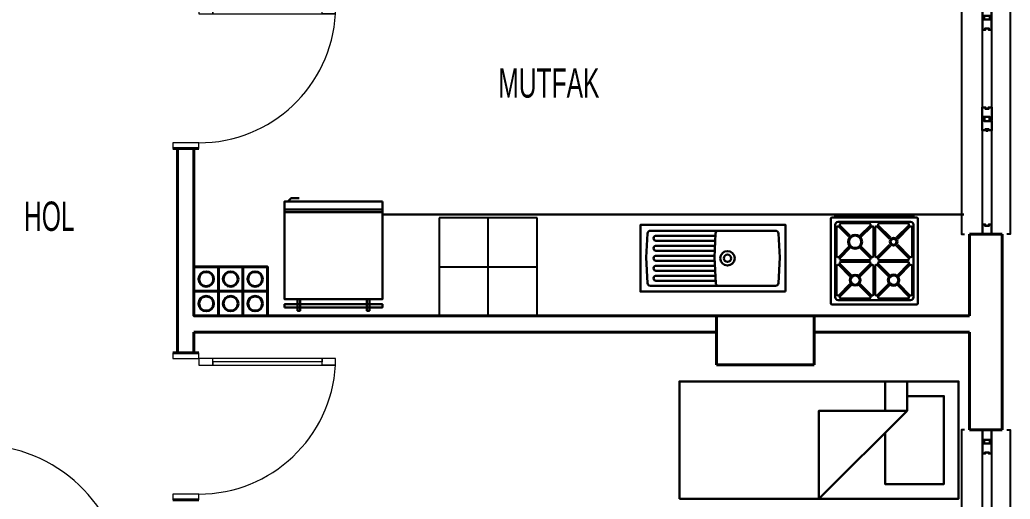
# Model space of a CAD drawing. Header units: millimetres. Extents: x 47 to 2260, y 29 to 1824.
# Drawn here: x 1610 to 2217, y 981 to 1275 of the extents above; entities that cross this region are included whole.
import ezdxf

# ---------------------------------------------------------------- set-up
doc = ezdxf.new("R2010")
doc.units = ezdxf.units.MM
doc.layers.add('14_ISLAK_MEKAN_TEFRİŞ', color=134, linetype='Continuous')
for name, color, linetype, lineweight in [('duvar_40', 45, 'Continuous', 40), ('PENC_25', 74, 'Continuous', 25), ('TEF', 145, 'Continuous', 30), ('yazı', 253, 'Continuous', 20)]:
    doc.layers.add(name, color=color, linetype=linetype, lineweight=lineweight)
doc.styles.add('ARIAL', font='Arial')

# ---------------------------------------------------------------- blocks, each defined once
blk = doc.blocks.new('2')
at = {"layer": 'duvar_40', "linetype": 'ByBlock'}
for p, q in [((1703.729924, 1286.283678), (1719.729924, 1286.283678)), ((1716.729752, 1286.283682), (1706.729752, 1286.283682)), ((1703.729924, 1196.283678), (1719.729924, 1196.283678)), ((1706.774336, 1196.283682), (1716.774336, 1196.283682)), ((1706.775092, 1196.27216), (1706.775092, 1196.283678)), ((1706.775092, 1196.283678), (1706.775092, 1196.27216))]:
    blk.add_line(p, q, dxfattribs=at)
at = {"layer": 'PENC_25', "lineweight": 20}
for p, q in [((1719.729924, 1286.283678), (1703.729873, 1286.283678)), ((1703.729924, 1286.283678), (1703.729924, 1282.811099)), ((1703.729924, 1282.811099), (1719.729924, 1282.811099)), ((1719.729924, 1282.811099), (1719.729924, 1286.283678)), ((1803.45333, 1278.811099), (1803.45333, 1282.811099)), ((1703.729873, 1196.283678), (1719.729924, 1196.283678)), ((1719.729924, 1199.756256), (1703.729924, 1199.756256)), ((1703.729924, 1199.756256), (1703.729924, 1196.283678)), ((1719.729924, 1196.283678), (1719.729924, 1199.756256))]:
    blk.add_line(p, q, dxfattribs=at)
at = {"layer": 'PENC_25', "lineweight": 20, "flags": 128}
blk.add_lwpolyline([(1803.45333, 1282.811099), (1719.729924, 1282.811099), (1719.729924, 1278.811099), (1803.45333, 1278.811099), (1795.380894, 1278.811099), (1795.380894, 1282.811099), (1795.380894, 1280.811099), (1728.291827, 1280.811099), (1728.291827, 1278.811099), (1728.291827, 1282.811099)], dxfattribs=at)
at = {"layer": 'PENC_25', "lineweight": 20}
blk.add_arc((1719.747315, 1283.599095), 83.84284, 269.988116, 356.726241, dxfattribs=at)
blk = doc.blocks.new('5')
at = {"layer": 'duvar_40', "linetype": 'ByBlock'}
for p, q in [((1703.729924, 1070.825271), (1719.729924, 1070.825271)), ((1716.729752, 1070.825276), (1706.729752, 1070.825276)), ((1703.729924, 980.825271), (1719.729924, 980.825271)), ((1706.774336, 980.825276), (1716.774336, 980.825276)), ((1706.775092, 980.813753), (1706.775092, 980.825271)), ((1706.775092, 980.825271), (1706.775092, 980.813753))]:
    blk.add_line(p, q, dxfattribs=at)
at = {"layer": 'PENC_25', "lineweight": 20}
for p, q in [((1719.729924, 1070.825271), (1703.729873, 1070.825271)), ((1703.729924, 1070.825271), (1703.729924, 1067.352693)), ((1719.729924, 1067.352693), (1719.729924, 1070.825271)), ((1703.729924, 1067.352693), (1719.729924, 1067.352693)), ((1803.45333, 1063.352693), (1803.45333, 1067.352693)), ((1719.729924, 984.29785), (1703.729924, 984.29785)), ((1703.729924, 984.29785), (1703.729924, 980.825271)), ((1719.729924, 980.825271), (1719.729924, 984.29785)), ((1703.729873, 980.825271), (1719.729924, 980.825271))]:
    blk.add_line(p, q, dxfattribs=at)
at = {"layer": 'PENC_25', "lineweight": 20, "flags": 128}
blk.add_lwpolyline([(1803.45333, 1067.352693), (1719.729924, 1067.352693), (1719.729924, 1063.352693), (1803.45333, 1063.352693), (1795.380894, 1063.352693), (1795.380894, 1067.352693), (1795.380894, 1065.352693), (1728.291827, 1065.352693), (1728.291827, 1063.352693), (1728.291827, 1067.352693)], dxfattribs=at)
at = {"layer": 'PENC_25', "lineweight": 20}
blk.add_arc((1719.747315, 1068.140688), 83.84284, 269.988116, 356.726241, dxfattribs=at)
blk = doc.blocks.new('6')
at = {"layer": 'duvar_40', "linetype": 'ByBlock'}
for p, q in [((1586.745862, 1018.225115), (1586.745862, 1020.378982)), ((1563.729858, 918.225115), (1589.729876, 918.225115)), ((1563.729858, 918.225115), (1589.729876, 918.225115)), ((1586.729924, 918.225115), (1586.729924, 913.644226))]:
    blk.add_line(p, q, dxfattribs=at)
at = {"layer": 'PENC_25', "lineweight": 20}
for p, q in [((1589.74588, 1018.225115), (1563.729858, 1018.225115)), ((1563.745862, 1014.366695), (1563.745862, 1018.225115)), ((1589.74588, 1014.366695), (1563.745862, 1014.366695)), ((1589.74588, 1018.225115), (1589.74588, 1014.366695)), ((1563.729858, 922.083536), (1589.729876, 922.083536)), ((1563.729858, 918.225115), (1563.729858, 922.083536)), ((1563.729858, 922.083536), (1589.729876, 922.083536)), ((1563.729858, 918.225115), (1563.729858, 922.083536)), ((1589.729876, 918.225115), (1563.729858, 918.225115)), ((1589.729876, 918.225115), (1563.729858, 918.225115)), ((1589.729876, 922.083536), (1589.729876, 918.225115)), ((1589.729876, 922.083536), (1589.729876, 918.225115))]:
    blk.add_line(p, q, dxfattribs=at)
at = {"layer": 'PENC_25', "lineweight": 20, "flags": 128}
for points in [[(1674.644199, 922.083536), (1589.729876, 922.083536), (1589.729876, 926.52798), (1674.644199, 926.52798), (1665.674825, 926.52798), (1665.674825, 922.083536), (1665.674825, 924.305758), (1596.200817, 924.305758), (1596.200817, 926.52798), (1596.200817, 922.083536)], [(1674.644199, 922.083536), (1674.644199, 926.52798)]]:
    blk.add_lwpolyline(points, dxfattribs=at)
at = {"layer": 'PENC_25', "lineweight": 20}
blk.add_arc((1584.156239, 924.014602), 90.522859, 1.591029, 86.480123, dxfattribs=at)
at = {"layer": 'TEF'}
blk.add_line((1586.745862, 1020.378982), (1586.993088, 1019.945845), dxfattribs=at)
blk = doc.blocks.new('46')
at = {"layer": 'duvar_40', "linetype": 'ByBlock', "flags": 128}
for points in [[(2191.826424, 1023.644226), (2211.826424, 1023.644226)], [(2191.826424, 883.644226), (2211.826424, 883.644226)]]:
    blk.add_lwpolyline(points, dxfattribs=at)
at = {"layer": 'PENC_25'}
for p, q in [((2199.61794, 1009.105227), (2199.61794, 889.619449)), ((2205.617943, 889.619449), (2205.617943, 1009.105227))]:
    blk.add_line(p, q, dxfattribs=at)
at = {"layer": 'PENC_25', "flags": 128}
for points in [[(2188.826424, 1023.644226), (2186.909458, 1023.644226), (2186.909458, 883.644226), (2188.826424, 883.644226)], [(2214.826424, 1023.644226), (2216.826424, 1023.644226), (2216.826424, 883.644226), (2214.826424, 883.644226)]]:
    blk.add_lwpolyline(points, dxfattribs=at)
for points in [[(2205.617943, 1023.644226), (2199.61794, 1023.644226)], [(2199.61794, 1023.644226), (2199.61794, 1015.619443), (2201.117941, 1015.619443), (2201.117941, 1017.619444), (2205.617943, 1017.619444), (2205.617943, 1023.644226), (2202.617941, 1023.644226)], [(2199.81794, 1023.219446), (2199.81794, 1015.819443), (2200.917941, 1015.819443), (2200.917941, 1017.819444), (2205.417943, 1017.819444), (2205.417943, 1023.219446), (2203.817941, 1023.219446), (2201.417941, 1023.219446)], [(2205.617943, 1009.105227), (2205.617943, 1017.319444), (2204.117941, 1017.319444), (2204.117941, 1015.319443), (2199.61794, 1015.319443), (2199.61794, 1009.105227), (2201.617941, 1009.105227), (2201.617941, 1009.805227), (2203.617941, 1009.805227), (2203.617941, 1009.105227)], [(2205.417943, 1009.305227), (2205.417943, 1017.119444), (2204.317941, 1017.119444), (2204.317941, 1015.119443), (2199.81794, 1015.119443), (2199.81794, 1009.305227), (2201.417941, 1009.305227), (2201.417941, 1010.005227), (2203.817941, 1010.005227), (2203.817941, 1009.305227)], [(2205.617943, 961.581584), (2205.617943, 953.581581), (2204.117941, 953.581581), (2204.117941, 955.581582), (2199.61794, 955.581582), (2199.61794, 961.581584), (2201.617941, 961.581584), (2201.617941, 960.881584), (2203.617941, 960.881584), (2203.617941, 961.581584)], [(2205.417943, 961.381584), (2205.417943, 953.781581), (2204.317941, 953.781581), (2204.317941, 955.781582), (2199.81794, 955.781582), (2199.81794, 961.381584), (2201.417941, 961.381584), (2201.417941, 960.681584), (2203.817941, 960.681584), (2203.817941, 961.381584)], [(2199.61794, 947.281578), (2199.61794, 955.281582), (2201.117941, 955.281582), (2201.117941, 953.281581), (2205.617943, 953.281581), (2205.617943, 947.281578), (2203.617941, 947.281578), (2203.617941, 947.981578), (2201.617941, 947.981578), (2201.617941, 947.281578)], [(2199.81794, 947.481578), (2199.81794, 955.081582), (2200.917941, 955.081582), (2200.917941, 953.081581), (2205.417943, 953.081581), (2205.417943, 947.481578), (2203.817941, 947.481578), (2203.817941, 948.181578), (2201.417941, 948.181578), (2201.417941, 947.481578)], [(2203.117941, 947.081578), (2203.117941, 947.981578), (2202.117941, 947.981578), (2202.117941, 947.081578)], [(2199.61794, 889.619449), (2199.61794, 883.644226), (2205.617943, 883.644226), (2205.617943, 889.619449), (2203.617941, 889.619449), (2203.617941, 888.919449), (2201.617941, 888.919449), (2201.617941, 889.619449)], [(2199.81794, 889.419449), (2199.81794, 883.819446), (2205.417943, 883.819446), (2205.417943, 889.419449), (2203.817941, 889.419449), (2203.817941, 888.719449), (2201.417941, 888.719449), (2201.417941, 889.419449)], [(2205.617943, 883.644226), (2199.61794, 883.644226), (2199.61794, 883.644226)]]:
    blk.add_lwpolyline(points, close=True, dxfattribs=at)
blk = doc.blocks.new('47')
at = {"layer": 'duvar_40', "linetype": 'ByBlock', "flags": 128}
for points in [[(2191.826424, 1283.644226), (2211.826424, 1283.644226)], [(2191.826424, 1143.644226), (2211.826424, 1143.644226)]]:
    blk.add_lwpolyline(points, dxfattribs=at)
at = {"layer": 'PENC_25'}
for p, q in [((2199.61794, 1269.105227), (2199.61794, 1149.619449)), ((2205.617943, 1149.619449), (2205.617943, 1269.105227))]:
    blk.add_line(p, q, dxfattribs=at)
at = {"layer": 'PENC_25', "flags": 128}
for points in [[(2188.826424, 1283.644226), (2186.909458, 1283.644226), (2186.909458, 1143.644226), (2188.826424, 1143.644226)], [(2214.826424, 1283.644226), (2216.826424, 1283.644226), (2216.826424, 1143.644226), (2214.826424, 1143.644226)]]:
    blk.add_lwpolyline(points, dxfattribs=at)
for points in [[(2205.617943, 1283.644226), (2199.61794, 1283.644226)], [(2199.61794, 1283.644226), (2199.61794, 1275.619443), (2201.117941, 1275.619443), (2201.117941, 1277.619444), (2205.617943, 1277.619444), (2205.617943, 1283.644226), (2202.617941, 1283.644226)], [(2199.81794, 1283.219446), (2199.81794, 1275.819443), (2200.917941, 1275.819443), (2200.917941, 1277.819444), (2205.417943, 1277.819444), (2205.417943, 1283.219446), (2203.817941, 1283.219446), (2201.417941, 1283.219446)], [(2205.617943, 1269.105227), (2205.617943, 1277.319444), (2204.117941, 1277.319444), (2204.117941, 1275.319443), (2199.61794, 1275.319443), (2199.61794, 1269.105227), (2201.617941, 1269.105227), (2201.617941, 1269.805227), (2203.617941, 1269.805227), (2203.617941, 1269.105227)], [(2205.417943, 1269.305227), (2205.417943, 1277.119444), (2204.317941, 1277.119444), (2204.317941, 1275.119443), (2199.81794, 1275.119443), (2199.81794, 1269.305227), (2201.417941, 1269.305227), (2201.417941, 1270.005227), (2203.817941, 1270.005227), (2203.817941, 1269.305227)], [(2205.617943, 1221.581584), (2205.617943, 1213.581581), (2204.117941, 1213.581581), (2204.117941, 1215.581582), (2199.61794, 1215.581582), (2199.61794, 1221.581584), (2201.617941, 1221.581584), (2201.617941, 1220.881584), (2203.617941, 1220.881584), (2203.617941, 1221.581584)], [(2205.417943, 1221.381584), (2205.417943, 1213.781581), (2204.317941, 1213.781581), (2204.317941, 1215.781582), (2199.81794, 1215.781582), (2199.81794, 1221.381584), (2201.417941, 1221.381584), (2201.417941, 1220.681584), (2203.817941, 1220.681584), (2203.817941, 1221.381584)], [(2199.61794, 1207.281578), (2199.61794, 1215.281582), (2201.117941, 1215.281582), (2201.117941, 1213.281581), (2205.617943, 1213.281581), (2205.617943, 1207.281578), (2203.617941, 1207.281578), (2203.617941, 1207.981578), (2201.617941, 1207.981578), (2201.617941, 1207.281578)], [(2199.81794, 1207.481578), (2199.81794, 1215.081582), (2200.917941, 1215.081582), (2200.917941, 1213.081581), (2205.417943, 1213.081581), (2205.417943, 1207.481578), (2203.817941, 1207.481578), (2203.817941, 1208.181578), (2201.417941, 1208.181578), (2201.417941, 1207.481578)], [(2203.117941, 1207.081578), (2203.117941, 1207.981578), (2202.117941, 1207.981578), (2202.117941, 1207.081578)], [(2199.61794, 1149.619449), (2199.61794, 1143.644226), (2205.617943, 1143.644226), (2205.617943, 1149.619449), (2203.617941, 1149.619449), (2203.617941, 1148.919449), (2201.617941, 1148.919449), (2201.617941, 1149.619449)], [(2199.81794, 1149.419449), (2199.81794, 1143.819446), (2205.417943, 1143.819446), (2205.417943, 1149.419449), (2203.817941, 1149.419449), (2203.817941, 1148.719449), (2201.417941, 1148.719449), (2201.417941, 1149.419449)], [(2205.617943, 1143.644226), (2199.61794, 1143.644226), (2199.61794, 1143.644226)]]:
    blk.add_lwpolyline(points, close=True, dxfattribs=at)
blk = doc.blocks.new('bb6')
at = {"layer": '14_ISLAK_MEKAN_TEFRİŞ'}
for p, q in [((623.475006, -291.899922), (563.475006, -291.899922)), ((563.475006, -291.899922), (563.475006, -351.899922)), ((623.475006, -351.899922), (623.475006, -291.899922)), ((563.475006, -351.899922), (623.475006, -351.899922))]:
    blk.add_line(p, q, dxfattribs=at)
at = {"layer": '14_ISLAK_MEKAN_TEFRİŞ', "flags": 128}
for points in [[(593.475006, -351.899922), (593.475006, -291.899922)], [(563.475006, -321.899922), (623.475006, -321.899922)]]:
    blk.add_lwpolyline(points, dxfattribs=at)
blk = doc.blocks.new('jhngbklnkgb_fbgnlş')
at = {"layer": 'TEF', "linetype": 'Continuous'}
for p, q in [((-4958.113378, -13973.079768), (-4958.613378, -13973.579768)), ((-4957.028178, -13973.079768), (-4958.113378, -13973.079768)), ((-4957.028178, -13970.579768), (-4956.528178, -13970.079768)), ((-4957.028178, -13970.579768), (-4957.028178, -14029.579768)), ((-4897.528178, -13970.079768), (-4956.528178, -13970.079768)), ((-4902.028178, -13973.079768), (-4952.028178, -13973.079768)), ((-4897.028178, -13970.579768), (-4897.528178, -13970.079768)), ((-4897.028178, -13970.579768), (-4897.028178, -14029.579768)), ((-4959.028178, -13978.391768), (-4959.028178, -13983.391768)), ((-4957.028178, -13978.391768), (-4959.028178, -13978.391768)), ((-4958.613378, -13973.579768), (-4958.613378, -13978.391768)), ((-4958.028178, -13978.391768), (-4958.028178, -13983.391768)), ((-4957.528178, -13978.391768), (-4957.528178, -13983.391768)), ((-4954.028178, -13975.079768), (-4954.028178, -14025.079768)), ((-4953.028178, -13977.201068), (-4953.028178, -13996.458468)), ((-4951.321078, -13976.493968), (-4943.106578, -13984.708468)), ((-4950.613978, -13975.786868), (-4942.399478, -13984.001368)), ((-4930.649478, -13974.079768), (-4949.906878, -13974.079768)), ((-4929.942378, -13975.786868), (-4938.156878, -13984.001368)), ((-4929.235278, -13976.493968), (-4937.449778, -13984.708468)), ((-4927.528178, -13977.201068), (-4927.528178, -13996.458468)), ((-4926.528178, -13977.201068), (-4926.528178, -13996.458468)), ((-4917.313678, -13984.001368), (-4924.821078, -13976.493968)), ((-4916.606578, -13983.294268), (-4924.113978, -13975.786868)), ((-4904.149478, -13974.079768), (-4923.406878, -13974.079768)), ((-4903.442378, -13975.786868), (-4910.949778, -13983.294268)), ((-4902.735278, -13976.493968), (-4910.242678, -13984.001368)), ((-4901.028178, -13977.201068), (-4901.028178, -13996.458468)), ((-4900.028178, -13975.079768), (-4900.028178, -14025.079768)), ((-4957.028178, -13983.391768), (-4959.028178, -13983.391768)), ((-4959.028178, -13986.391768), (-4959.028178, -13991.391768)), ((-4957.028178, -13986.391768), (-4959.028178, -13986.391768)), ((-4958.613378, -13983.391768), (-4958.613378, -13986.391768)), ((-4958.028178, -13986.391768), (-4958.028178, -13991.391768)), ((-4957.528178, -13986.391768), (-4957.528178, -13991.391768)), ((-4942.399478, -13984.001368), (-4943.106578, -13984.708468)), ((-4938.156878, -13984.001368), (-4937.449778, -13984.708468)), ((-4916.606578, -13983.294268), (-4917.313678, -13984.001368)), ((-4910.242678, -13984.001368), (-4910.949778, -13983.294268)), ((-4957.028178, -13991.391768), (-4959.028178, -13991.391768)), ((-4958.613378, -13991.391768), (-4958.613378, -13994.391768)), ((-4943.106578, -13988.951068), (-4951.321078, -13997.165568)), ((-4942.399478, -13989.658168), (-4950.613978, -13997.872668)), ((-4943.106578, -13988.951068), (-4942.399478, -13989.658168)), ((-4937.449778, -13988.951068), (-4938.156878, -13989.658168)), ((-4938.156878, -13989.658168), (-4929.942378, -13997.872668)), ((-4937.449778, -13988.951068), (-4929.235278, -13997.165568)), ((-4917.313678, -13989.658168), (-4924.821078, -13997.165568)), ((-4916.606578, -13990.365268), (-4924.113978, -13997.872668)), ((-4916.606578, -13990.365268), (-4917.313678, -13989.658168)), ((-4910.242678, -13989.658168), (-4910.949778, -13990.365268)), ((-4903.442378, -13997.872668), (-4910.949778, -13990.365268)), ((-4902.735278, -13997.165568), (-4910.242678, -13989.658168)), ((-4957.028178, -13994.391768), (-4959.028178, -13994.391768)), ((-4959.028178, -13994.391768), (-4959.028178, -13999.391768)), ((-4957.028178, -13999.391768), (-4959.028178, -13999.391768)), ((-4958.613378, -13999.391768), (-4958.613378, -14002.391768)), ((-4958.028178, -13994.391768), (-4958.028178, -13999.391768)), ((-4957.528178, -13994.391768), (-4957.528178, -13999.391768)), ((-4930.649478, -13999.579768), (-4949.906878, -13999.579768)), ((-4930.649478, -14000.579768), (-4949.906878, -14000.579768)), ((-4904.149478, -13999.579768), (-4923.406878, -13999.579768)), ((-4904.149478, -14000.579768), (-4923.406878, -14000.579768)), ((-4959.028178, -14002.391768), (-4959.028178, -14007.391768)), ((-4957.028178, -14002.391768), (-4959.028178, -14002.391768)), ((-4957.028178, -14007.391768), (-4959.028178, -14007.391768)), ((-4958.613378, -14007.391768), (-4958.613378, -14010.391768)), ((-4958.028178, -14002.391768), (-4958.028178, -14007.391768)), ((-4957.528178, -14002.391768), (-4957.528178, -14007.391768)), ((-4953.028178, -14003.701068), (-4953.028178, -14022.958468)), ((-4951.321078, -14002.993968), (-4944.520778, -14009.794268)), ((-4950.613978, -14002.286868), (-4943.813678, -14009.087168)), ((-4929.942378, -14002.286868), (-4936.742678, -14009.087168)), ((-4929.235278, -14002.993968), (-4936.035578, -14009.794268)), ((-4927.528178, -14003.701068), (-4927.528178, -14022.958468)), ((-4926.528178, -14003.701068), (-4926.528178, -14022.958468)), ((-4924.821078, -14002.993968), (-4917.313678, -14010.501368)), ((-4924.113978, -14002.286868), (-4916.606578, -14009.794268)), ((-4910.949778, -14009.794268), (-4903.442378, -14002.286868)), ((-4910.242678, -14010.501368), (-4902.735278, -14002.993968)), ((-4901.028178, -14003.701068), (-4901.028178, -14022.958468)), ((-4957.028178, -14010.391768), (-4959.028178, -14010.391768)), ((-4959.028178, -14010.391768), (-4959.028178, -14015.391768)), ((-4958.028178, -14010.391768), (-4958.028178, -14015.391768)), ((-4957.528178, -14010.391768), (-4957.528178, -14015.391768)), ((-4943.813678, -14009.087168), (-4944.520778, -14009.794268)), ((-4936.742678, -14009.087168), (-4936.035578, -14009.794268)), ((-4917.313678, -14010.501368), (-4916.606578, -14009.794268)), ((-4910.949778, -14009.794268), (-4910.242678, -14010.501368)), ((-4957.028178, -14015.391768), (-4959.028178, -14015.391768)), ((-4958.613378, -14015.391768), (-4958.613378, -14026.579768)), ((-4957.028178, -14019.891768), (-4958.113378, -14019.891768)), ((-4958.113378, -14019.891768), (-4958.113378, -14021.891768)), ((-4944.520778, -14016.865268), (-4951.321078, -14023.665568)), ((-4943.813678, -14017.572368), (-4950.613978, -14024.372668)), ((-4944.520778, -14016.865268), (-4943.813678, -14017.572368)), ((-4936.035578, -14016.865268), (-4936.742678, -14017.572368)), ((-4936.742678, -14017.572368), (-4929.942378, -14024.372668)), ((-4936.035578, -14016.865268), (-4929.235278, -14023.665568)), ((-4924.821078, -14023.665568), (-4917.313678, -14016.158168)), ((-4924.113978, -14024.372668), (-4916.606578, -14016.865268)), ((-4917.313678, -14016.158168), (-4916.606578, -14016.865268)), ((-4910.949778, -14016.865268), (-4910.242678, -14016.158168)), ((-4910.949778, -14016.865268), (-4903.442378, -14024.372668)), ((-4910.242678, -14016.158168), (-4902.735278, -14023.665568)), ((-4958.613378, -14026.579768), (-4958.113378, -14027.079768)), ((-4957.028178, -14021.891768), (-4958.113378, -14021.891768)), ((-4957.028178, -14027.079768), (-4958.113378, -14027.079768)), ((-4902.028178, -14027.079768), (-4952.028178, -14027.079768)), ((-4930.649478, -14026.079768), (-4949.906878, -14026.079768)), ((-4904.149478, -14026.079768), (-4923.406878, -14026.079768)), ((-4956.528178, -14030.079768), (-4957.028178, -14029.579768)), ((-4897.528178, -14030.079768), (-4956.528178, -14030.079768)), ((-4897.028178, -14029.579768), (-4897.528178, -14030.079768))]:
    blk.add_line(p, q, dxfattribs=at)
for centre, radius in [((-4940.278178, -13986.829768), 2.6357), ((-4940.278178, -13986.829768), 2.0357), ((-4913.778178, -13986.829768), 3.8928), ((-4913.778178, -13986.829768), 3.2928), ((-4940.278178, -14013.329768), 4.8755), ((-4940.278178, -14013.329768), 4.2755), ((-4913.778178, -14013.329768), 3.7635), ((-4913.778178, -14013.329768), 3.1635)]:
    blk.add_circle(centre, radius, dxfattribs=at)
for centre, radius, start, end in [((-4952.028178, -13975.079768), 2, 90, 180), ((-4902.028178, -13975.079768), 2, 0, 90), ((-4952.028178, -13977.201068), 1, 45, 180), ((-4949.906878, -13975.079768), 1, 90, 225), ((-4930.649478, -13975.079768), 1, 315, 90), ((-4928.528178, -13977.201068), 1, 0, 135), ((-4925.528178, -13977.201068), 1, 45, 180), ((-4923.406878, -13975.079768), 1, 90, 225), ((-4904.149478, -13975.079768), 1, 315, 90), ((-4902.028178, -13977.201068), 1, 0, 135), ((-4952.028178, -13996.458468), 1, 180, 315), ((-4949.906878, -13998.579768), 1, 135, 270), ((-4949.906878, -14001.579768), 1, 90, 225), ((-4930.649478, -13998.579768), 1, 270, 45), ((-4930.649478, -14001.579768), 1, 315, 90), ((-4928.528178, -13996.458468), 1, 225, 0), ((-4925.528178, -13996.458468), 1, 180, 315), ((-4923.406878, -13998.579768), 1, 135, 270), ((-4923.406878, -14001.579768), 1, 90, 225), ((-4904.149478, -13998.579768), 1, 270, 45), ((-4904.149478, -14001.579768), 1, 315, 90), ((-4902.028178, -13996.458468), 1, 225, 0), ((-4952.028178, -14003.701068), 1, 45, 180), ((-4928.528178, -14003.701068), 1, 0, 135), ((-4925.528178, -14003.701068), 1, 45, 180), ((-4902.028178, -14003.701068), 1, 0, 135), ((-4952.028178, -14025.079768), 2, 180, 270), ((-4952.028178, -14022.958468), 1, 180, 315), ((-4949.906878, -14025.079768), 1, 135, 270), ((-4930.649478, -14025.079768), 1, 270, 45), ((-4928.528178, -14022.958468), 1, 225, 0), ((-4925.528178, -14022.958468), 1, 180, 315), ((-4923.406878, -14025.079768), 1, 135, 270), ((-4904.149478, -14025.079768), 1, 270, 45), ((-4902.028178, -14022.958468), 1, 225, 0), ((-4902.028178, -14025.079768), 2, 270, 0)]:
    blk.add_arc(centre, radius, start, end, dxfattribs=at)
blk = doc.blocks.new('jkh_kbgjdlşgbsdjngşdnel')
at = {"layer": 'TEF', "flags": 128}
blk.add_lwpolyline([(-4901.0774, -14156.110742), (-4901.0774, -14056.110742), (-4947.0774, -14056.110742), (-4947.0774, -14156.110742)], close=True, dxfattribs=at)
blk.add_lwpolyline([(-4906.969449, -14151.213015), (-4924.5774, -14152.110742), (-4941.18535, -14151.213015, -0.398484), (-4943.0774, -14149.21593), (-4943.0774, -14109.97033), (-4943.0774, -14063.005553, -0.398484), (-4941.18535, -14061.008469), (-4924.5774, -14060.110742), (-4906.969449, -14061.008469, -0.398484), (-4905.0774, -14063.005553), (-4905.0774, -14149.21593, -0.398484)], format="xyb", close=True, dxfattribs=at)
for points in [[(-4936.1524, -14107.711865), (-4936.1524, -14066.835746, 1), (-4939.6024, -14066.835746), (-4939.6024, -14107.891034)], [(-4929.2524, -14107.353528), (-4929.2524, -14066.835746, 1), (-4932.7024, -14066.835746), (-4932.7024, -14107.532697)], [(-4922.3524, -14107.224182), (-4922.3524, -14066.835746, 1), (-4925.8024, -14066.835746), (-4925.8024, -14107.17436)], [(-4918.9024, -14107.400077), (-4918.9024, -14066.835746, -1), (-4915.4524, -14066.835746), (-4915.4524, -14107.575973)], [(-4912.0024, -14107.751868), (-4912.0024, -14066.835746, -1), (-4908.5524, -14066.835746), (-4908.5524, -14107.927763)], [(-4905.0774, -14110.005553, 0.398484), (-4906.969449, -14108.008469), (-4924.5774, -14107.110742), (-4941.181126, -14107.973022, 0.399097), (-4943.0774, -14109.97033)]]:
    blk.add_lwpolyline(points, format="xyb", dxfattribs=at)
at = {"layer": 'TEF'}
for radius in [5, 2.5]:
    blk.add_circle((-4924.0774, -14116.110742), radius, dxfattribs=at)
blk = doc.blocks.new('jhnkldgjkslgbjaskgdm')
at = {"layer": 'TEF', "flags": 128}
for points in [[(-5133.802356, -14184.077824), (-5133.802356, -14244.077824), (-5073.802356, -14244.077824), (-5073.802356, -14184.077824)], [(-5073.802356, -14249.077824), (-5133.802356, -14249.077824), (-5133.802356, -14247.077824), (-5073.802356, -14247.077824)]]:
    blk.add_lwpolyline(points, close=True, dxfattribs=at)
for points in [[(-5075.802356, -14184.077824), (-5077.802356, -14182.077824), (-5082.802356, -14182.077824)], [(-5073.802356, -14189.077824), (-5133.802356, -14189.077824)], [(-5073.802356, -14190.577824), (-5133.802356, -14190.577824)], [(-5124.302356, -14244.077824), (-5124.302356, -14251.077824), (-5125.802356, -14251.077824), (-5125.802356, -14244.077824)], [(-5083.302356, -14244.077824), (-5083.302356, -14251.077824), (-5081.802356, -14251.077824), (-5081.802356, -14244.077824)]]:
    blk.add_lwpolyline(points, dxfattribs=at)
blk = doc.blocks.new('YAT80')
at = {"flags": 128}
blk.add_lwpolyline([(80, -190), (80, 0), (0, 0), (0, -190)], close=True, dxfattribs=at)
for points in [[(35, -50), (70, -50), (70, -10), (10, -10), (10, -35)], [(0, -35), (20, -35), (80, -95), (20, -95), (20, -35)], [(0, -50), (20, -50)]]:
    blk.add_lwpolyline(points, dxfattribs=at)

msp = doc.modelspace()

# ---------------------------------------------------------------- linework, layer by layer
at = {"layer": 'duvar_40', "linetype": 'ByBlock'}
for p, q in [((1706.729924, 1196.283678), (1706.729924, 1083.644226)), ((1716.729924, 1196.283678), (1716.729924, 1093.644226)), ((2191.826424, 1143.644226), (2191.826424, 1093.644226)), ((2211.826424, 1143.644226), (2211.826424, 1023.644226)), ((1716.729924, 1093.644226), (2191.826424, 1093.644226)), ((2096.826424, 1093.644226), (2036.826303, 1093.644226)), ((2036.826303, 1093.644226), (2036.826303, 1063.644226)), ((2096.826424, 1063.644226), (2096.826424, 1093.644226)), ((1706.729924, 1083.644226), (1706.729924, 1083.644226)), ((1706.729924, 1083.644226), (1706.729924, 1070.825271)), ((1716.729924, 1083.644226), (1716.729924, 1070.825271)), ((1716.729924, 1083.644226), (2036.826303, 1083.644226)), ((2096.826424, 1083.644226), (2191.826424, 1083.644226)), ((2036.826303, 1063.644226), (2096.826424, 1063.644226)), ((2191.826424, 1053.644226), (2191.826424, 1023.644226))]:
    msp.add_line(p, q, dxfattribs=at)
at = {"layer": 'duvar_40', "linetype": 'ByBlock', "flags": 128}
for points in [[(1731.729846, 1108.644279), (1716.729846, 1108.644279), (1716.729846, 1123.644279), (1731.729846, 1123.644279), (1731.729846, 1108.644279)], [(1746.729846, 1108.644279), (1731.729846, 1108.644279), (1731.729846, 1123.644279), (1746.729846, 1123.644279), (1746.729846, 1108.644279)], [(1761.729836, 1108.64422), (1746.729836, 1108.64422), (1746.729836, 1123.64422), (1761.729836, 1123.64422), (1761.729836, 1108.64422)], [(1731.729924, 1093.644279), (1716.729924, 1093.644279), (1716.729924, 1108.644279), (1731.729924, 1108.644279), (1731.729924, 1093.644279)], [(1746.729924, 1093.644279), (1731.729924, 1093.644279), (1731.729924, 1108.644279), (1746.729924, 1108.644279), (1746.729924, 1093.644279)], [(1761.729914, 1093.64422), (1746.729914, 1093.64422), (1746.729914, 1108.64422), (1761.729914, 1108.64422), (1761.729914, 1093.64422)], [(2211.826424, 1053.644226), (2211.826424, 1093.644226)], [(2191.826424, 1083.644226), (2191.826424, 1053.644226)]]:
    msp.add_lwpolyline(points, dxfattribs=at)
at = {"layer": 'duvar_40', "linetype": 'ByBlock'}
for centre in [(1724.229846, 1116.144279), (1739.229846, 1116.144279), (1754.229836, 1116.14422), (1724.229924, 1101.144279), (1739.229924, 1101.144279), (1754.229914, 1101.14422)]:
    msp.add_circle(centre, 4.53413, dxfattribs=at)
at = {"layer": 'TEF'}
for p, q in [((1832.222492, 1155.724073), (1943.255541, 1155.722725)), ((1943.255541, 1155.722725), (2188.397489, 1155.722725))]:
    msp.add_line(p, q, dxfattribs=at)

# ---------------------------------------------------------------- block references
for name, p in [('2', (0, 0)), ('47', (0, 0)), ('bb6', (1303.453606, 1445.544149)), ('5', (0, 0)), ('6', (0, 0)), ('46', (0, 0))]:
    msp.add_blockref(name, p)
at = {"layer": 'TEF', "xscale": -1}
msp.add_blockref('jhnkldgjkslgbjaskgdm', (-3301.579864, 15347.842404), dxfattribs=at)
at = {"layer": 'TEF', "yscale": 0.888889, "zscale": 0.888889}
for name, p, xscale, rotation in [('jhngbklnkgb_fbgnlş', (14578.116929, -3252.302283, 76.92855), 0.888889, 270), ('jkh_kbgjdlşgbsdjngşdnel', (-10504.046726, -3248.02872, 76.92855), -0.888889, 90)]:
    msp.add_blockref(name, p, dxfattribs=dict(at, xscale=xscale, rotation=rotation))
at = {"layer": 'TEF', "linetype": 'ByBlock', "xscale": 0.9, "yscale": 0.9, "zscale": 0.9, "rotation": 270}
msp.add_blockref('YAT80', (2185.183321, 1053.421812), dxfattribs=at)

# ---------------------------------------------------------------- texts
at = {"layer": 'yazı', "style": 'ARIAL', "width": 0.6}
for s, p in [('MUTFAK', (1903.175444, 1227.463608)), ('HOL', (1612.614137, 1145.727212, -6562.999728))]:
    msp.add_text(s, height=18, dxfattribs=at).set_placement(p)

doc.saveas('drawing.dxf')
